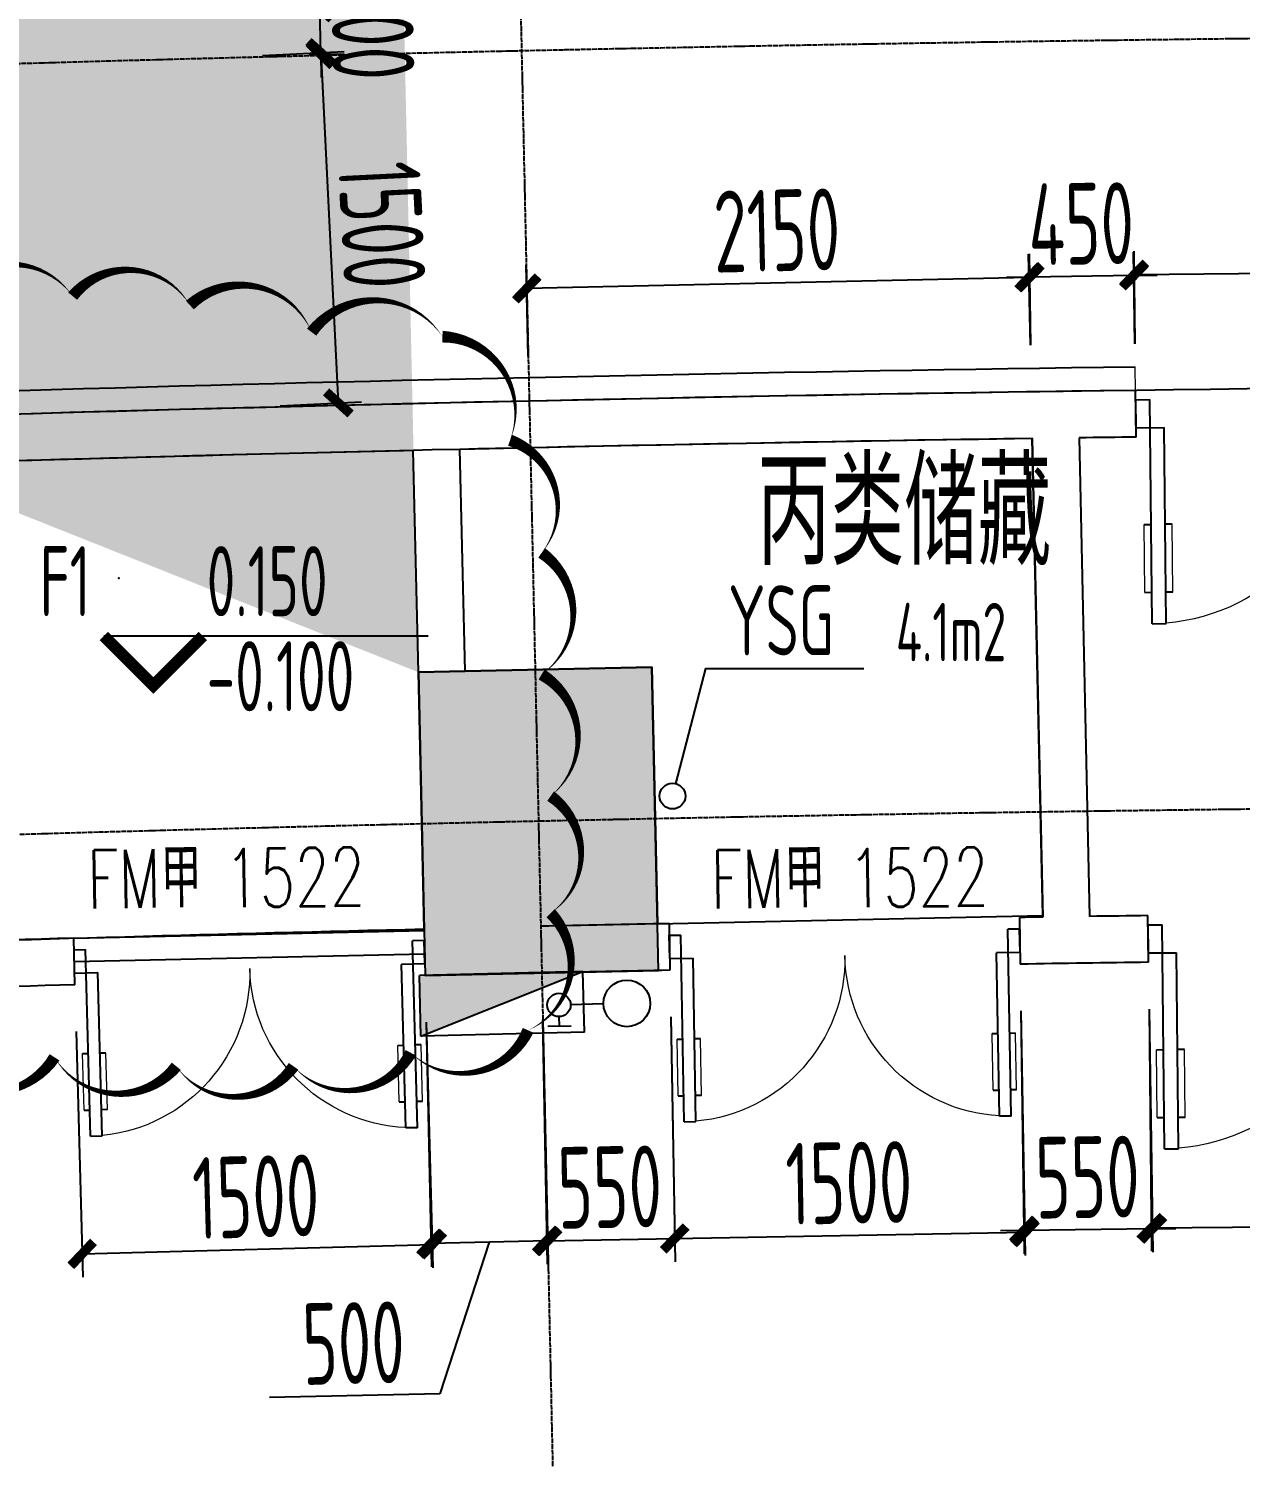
# Model space of a CAD drawing. Header units: millimetres. Extents: x 11639278 to 23698211, y -13072636 to -5537337.
# Drawn here: x 11769947 to 11775135, y -6396176 to -6390056 of the extents above; entities that cross this region are included whole.
import ezdxf
from ezdxf.enums import TextEntityAlignment as Align

# ---------------------------------------------------------------- set-up
doc = ezdxf.new("R2010")
doc.units = ezdxf.units.MM
doc.header["$LTSCALE"] = 10
doc.linetypes.add('A2-RG-AXIS$0$CENTER', pattern=[2, 1.25, -0.25, 0.25, -0.25])
doc.linetypes.add('A2-RG-AXIS$0$DOTE', pattern=[2.42, 2, -0.2, 0.02, -0.2])
for name, color, linetype in [('A2-RB-F1$0$A-DIMS-100', 1, 'Continuous'), ('A2-RD-F1（少）$0$an-door', 2, 'Continuous'), ('A2-RG-AXIS$0$A-GRID', 1, 'A2-RG-AXIS$0$CENTER'), ('A2-RI-F1$0$0P-FE-FH-P', 41, 'A2-RI-F1$0$YJdef_FE-FH_LINE_F'), ('A2-RI-F1$0$0P-FE-FH-V', 141, 'Continuous'), ('A2-RI-F1$0$0P-FE-HY', 141, 'Continuous'), ('A2-RI-F1$0$A-DOOR', 32, 'Continuous'), ('A2-RI-F1$0$A-ROOF-DRAN', 175, 'Continuous'), ('A2-RI-F1$0$A-STRS', 50, 'Continuous'), ('A2-RI-F1$0$A-SYMB', 4, 'Continuous'), ('A2-RI-F1$0$A-SYMB-AREA', 4, 'Continuous'), ('A2-RI-F1$0$A-SYMB-DOOR', 4, 'Continuous'), ('A2-RI-F1$0$A-SYMB-NAME', 4, 'Continuous'), ('A2-RI-F1$0$A-WALL', 7, 'Continuous'), ('A2-RI-F1$0$an-door', 2, 'Continuous'), ('A2-RI-F1$0$WINDOW_TEXT', 7, 'Continuous'), ('A2-RS-F1$0$A-HATH-GRAY', 8, 'Continuous'), ('A2-RS-F1$0$A-WALL-CONC', 6, 'Continuous')]:
    doc.layers.add(name, color=color, linetype=linetype)
doc.layers.add('A2-RD-F1（少）$0$A-X-AREA', color=6, linetype='Continuous', plot=False)
doc.layers.add('A2-RI-F1$0$A-X-AREA', color=6, linetype='Continuous', plot=False)
doc.layers.add('A2-RD-F1（少）$0$ECADI-PARCEL NAMES', color=2, linetype='Continuous', lineweight=9)
doc.layers.add('A2-RI-F1$0$ECADI-PARCEL NAMES', color=2, linetype='Continuous', lineweight=9)
doc.styles.add('A2-RB-F1$0$XD2008', font='hzs.shx', dxfattribs={"width": 0.7, "bigfont": 'hztxt.shx'})
doc.styles.add('A2-RI-F1$0$ECADI', font='hzs.shx', dxfattribs={"width": 0.7, "bigfont": 'hztxt.shx'})
doc.styles.add('A2-RI-F1$0$ECADI-TXT', font='simplex.shx', dxfattribs={"bigfont": 'hztxt.shx'})
doc.styles.add('A2-RI-F1$0$hz1', font='hzs.shx', dxfattribs={"width": 0.75, "bigfont": 'hztxt.shx'})
doc.styles.add('A2-RI-F1$0$SIMPLEX', font='simplex.shx', dxfattribs={"width": 0.7})
doc.styles.add('A2-RI-F1$0$XD2008', font='hzs.shx', dxfattribs={"width": 0.7, "bigfont": 'hztxt.shx'})
doc.linetypes.add('A2-RI-F1$0$YJdef_FE-FH_LINE_F', pattern='A,4,-0.2,["F",A2-RI-F1$0$hz1,S=0.2,R=0,X=-0.1,Y=-0.1],-0.1', length=4.3)
doc.dimstyles.new('A2-RB-F1$0$XD100$0', dxfattribs={"dimscale": 100, "dimtxt": 3.5, "dimasz": 1, "dimexe": 1, "dimexo": 2, "dimgap": 0.5, "dimtad": 1, "dimdec": 0, "dimdsep": 46, "dimtxsty": 'A2-RB-F1$0$XD2008', "dimblk1": 'A2-RB-F1$0$_ArchTick', "dimblk2": 'A2-RB-F1$0$_ArchTick', "dimsah": 1, "dimcen": 2.5, "dimclrt": 4, "dimaunit": 1, "dimadec": 0, "dimazin": 0, "dimtfac": 1, "dimtdec": 0, "dimtix": 1, "dimtmove": 1, "dimatfit": 3, "dimfxl": 0, "dimtolj": 1, "dimtzin": 0, "dimarcsym": 0})

# ---------------------------------------------------------------- blocks, each defined once
blk = doc.blocks.new('A2-RG-AXIS')
at = {"layer": 'A2-RG-AXIS$0$A-GRID', "linetype": 'A2-RG-AXIS$0$DOTE'}
blk.add_line((11771570.2, -6367957.3), (11772452.4, -6408147.6), dxfattribs=at)
for radius in [313400, 308700, 304100, 300800]:
    blk.add_arc((11778730.7, -6694178.7), radius, 75.589285, 95.407644, dxfattribs=at)
blk = doc.blocks.new('A2-RB-F1$0$_ArchTick')
at = {"color": 0, "linetype": 'ByBlock', "const_width": 0.4}
blk.add_lwpolyline([(-0.5, -0.5), (0.5, 0.5)], dxfattribs=at)
blk = doc.blocks.new('*D1310')
at = {"layer": 'A2-RB-F1$0$A-DIMS-100', "color": 0, "lineweight": -2, "transparency": 16777216}
for p, q in [((11776485.1, -6391387), (11776481, -6390991)), ((11774684.3, -6391405.8), (11774680.2, -6391009.7)), ((11774681.2, -6391109.7), (11776482, -6391091))]:
    blk.add_line(p, q, dxfattribs=at)
at = {"layer": 'Defpoints', "color": 0, "transparency": 16777216}
for p in [(11776482, -6391091), (11774686.4, -6391605.7), (11776487.2, -6391587)]:
    blk.add_point(p, dxfattribs=at)
at = {"layer": 'A2-RB-F1$0$A-DIMS-100', "color": 0, "lineweight": -2, "transparency": 16777216, "xscale": 100, "yscale": 100, "zscale": 100}
for p, rotation in [((11774681.2, -6391109.7), 180.5953021394373), ((11776482, -6391091), 0.595302139437285)]:
    blk.add_blockref('A2-RB-F1$0$_ArchTick', p, dxfattribs=dict(at, rotation=rotation))
at = {"layer": 'A2-RB-F1$0$A-DIMS-100', "color": 4, "transparency": 16777216, "insert": (11775579.3, -6390875.4), "char_height": 350, "attachment_point": 5, "rotation": 0.5953, "style": 'A2-RB-F1$0$XD2008'}
blk.add_mtext('\\A1;1800', dxfattribs=at)
blk = doc.blocks.new('*D1311')
at = {"layer": 'A2-RB-F1$0$A-DIMS-100', "color": 0, "lineweight": -2, "transparency": 16777216}
for p, q in [((11774238.4, -6391412.4), (11774232.6, -6391020.4)), ((11774683.4, -6391405.8), (11774677.6, -6391013.8)), ((11774234.1, -6391120.4), (11774134.1, -6391121.8)), ((11774679.1, -6391113.8), (11774234.1, -6391120.4)), ((11774679.1, -6391113.8), (11774779.1, -6391112.3))]:
    blk.add_line(p, q, dxfattribs=at)
at = {"layer": 'Defpoints', "color": 0, "transparency": 16777216}
for p in [(11774234.1, -6391120.4), (11774686.4, -6391605.7), (11774241.4, -6391612.4)]:
    blk.add_point(p, dxfattribs=at)
at = {"layer": 'A2-RB-F1$0$A-DIMS-100', "color": 0, "lineweight": -2, "transparency": 16777216, "xscale": 100, "yscale": 100, "zscale": 100}
for p, rotation in [((11774234.1, -6391120.4), 0.8500645007614872), ((11774679.1, -6391113.8), 180.8500645007615)]:
    blk.add_blockref('A2-RB-F1$0$_ArchTick', p, dxfattribs=dict(at, rotation=rotation))
at = {"layer": 'A2-RB-F1$0$A-DIMS-100', "color": 4, "transparency": 16777216, "insert": (11774453.2, -6390892.1), "char_height": 350, "attachment_point": 5, "rotation": 0.85006, "style": 'A2-RB-F1$0$XD2008'}
blk.add_mtext('\\A1;450', dxfattribs=at)
blk = doc.blocks.new('*D1313')
at = {"layer": 'A2-RB-F1$0$A-DIMS-100', "color": 0, "lineweight": -2, "transparency": 16777216}
for p, q in [((11774237, -6391412.1), (11774228.4, -6391022)), ((11772086.1, -6391459.3), (11772077.5, -6391069.3)), ((11774230.6, -6391122), (11772079.7, -6391169.2))]:
    blk.add_line(p, q, dxfattribs=at)
at = {"layer": 'Defpoints', "color": 0, "transparency": 16777216}
for p in [(11772079.7, -6391169.2), (11772090.5, -6391659.2), (11774241.4, -6391612)]:
    blk.add_point(p, dxfattribs=at)
at = {"layer": 'A2-RB-F1$0$A-DIMS-100', "color": 0, "lineweight": -2, "transparency": 16777216, "xscale": 100, "yscale": 100, "zscale": 100}
for p, rotation in [((11774230.6, -6391122), 1.257428799213977), ((11772079.7, -6391169.2), 181.257428799214)]:
    blk.add_blockref('A2-RB-F1$0$_ArchTick', p, dxfattribs=dict(at, rotation=rotation))
at = {"layer": 'A2-RB-F1$0$A-DIMS-100', "color": 4, "transparency": 16777216, "insert": (11773150.2, -6390920.7), "char_height": 350, "attachment_point": 5, "rotation": 1.25743, "style": 'A2-RB-F1$0$XD2008'}
blk.add_mtext('\\A1;2150', dxfattribs=at)
blk = doc.blocks.new('*D1314')
at = {"layer": 'A2-RB-F1$0$A-DIMS-100', "color": 0, "lineweight": -2, "transparency": 16777216}
for p, q in [((11776544.2, -6394236.7), (11776554.9, -6395274.5)), ((11774744.3, -6394255.2), (11774755, -6395293)), ((11774754, -6395193), (11776553.9, -6395174.5))]:
    blk.add_line(p, q, dxfattribs=at)
at = {"layer": 'Defpoints', "color": 0, "transparency": 16777216}
for p in [(11774742.3, -6394055.2), (11776542.2, -6394036.7), (11776553.9, -6395174.5)]:
    blk.add_point(p, dxfattribs=at)
at = {"layer": 'A2-RB-F1$0$A-DIMS-100', "color": 0, "lineweight": -2, "transparency": 16777216, "xscale": 100, "yscale": 100, "zscale": 100}
for p, rotation in [((11774754, -6395193), 180.5895755045621), ((11776553.9, -6395174.5), 0.589575504562139)]:
    blk.add_blockref('A2-RB-F1$0$_ArchTick', p, dxfattribs=dict(at, rotation=rotation))
at = {"layer": 'A2-RB-F1$0$A-DIMS-100', "color": 4, "transparency": 16777216, "insert": (11775651.6, -6394958.8), "char_height": 350, "attachment_point": 5, "rotation": 0.58958, "style": 'A2-RB-F1$0$XD2008'}
blk.add_mtext('\\A1;1800', dxfattribs=at)
blk = doc.blocks.new('*D1315')
at = {"layer": 'A2-RB-F1$0$A-DIMS-100', "color": 0, "lineweight": -2, "transparency": 16777216}
for p, q in [((11774195.1, -6394263), (11774209.9, -6395304.1)), ((11774745.1, -6394255.2), (11774759.9, -6395296.3)), ((11774208.5, -6395204.1), (11774108.5, -6395205.6)), ((11774758.5, -6395196.3), (11774208.5, -6395204.1)), ((11774758.5, -6395196.3), (11774858.5, -6395194.9))]:
    blk.add_line(p, q, dxfattribs=at)
at = {"layer": 'Defpoints', "color": 0, "transparency": 16777216}
for p in [(11774742.3, -6394055.2), (11774192.3, -6394063), (11774208.5, -6395204.1)]:
    blk.add_point(p, dxfattribs=at)
at = {"layer": 'A2-RB-F1$0$A-DIMS-100', "color": 0, "lineweight": -2, "transparency": 16777216, "xscale": 100, "yscale": 100, "zscale": 100}
for p, rotation in [((11774208.5, -6395204.1), 0.8138750177202999), ((11774758.5, -6395196.3), 180.8138750177203)]:
    blk.add_blockref('A2-RB-F1$0$_ArchTick', p, dxfattribs=dict(at, rotation=rotation))
at = {"layer": 'A2-RB-F1$0$A-DIMS-100', "color": 4, "transparency": 16777216, "insert": (11774480.3, -6394975.2), "char_height": 350, "attachment_point": 5, "rotation": 0.81388, "style": 'A2-RB-F1$0$XD2008'}
blk.add_mtext('\\A1;550', dxfattribs=at)
blk = doc.blocks.new('*D1317')
at = {"layer": 'A2-RB-F1$0$A-DIMS-100', "color": 0, "lineweight": -2, "transparency": 16777216}
for p, q in [((11772147.7, -6394301), (11772166.5, -6395347.6)), ((11772696.1, -6394291.1), (11772715, -6395337.8)), ((11772164.7, -6395247.6), (11772713.2, -6395237.8))]:
    blk.add_line(p, q, dxfattribs=at)
at = {"layer": 'Defpoints', "color": 0, "transparency": 16777216}
for p in [(11772144.1, -6394101), (11772692.5, -6394091.1), (11772713.2, -6395237.8)]:
    blk.add_point(p, dxfattribs=at)
at = {"layer": 'A2-RB-F1$0$A-DIMS-100', "color": 0, "lineweight": -2, "transparency": 16777216, "xscale": 100, "yscale": 100, "zscale": 100}
for p, rotation in [((11772164.7, -6395247.6), 181.0296249266476), ((11772713.2, -6395237.8), 1.029624926647534)]:
    blk.add_blockref('A2-RB-F1$0$_ArchTick', p, dxfattribs=dict(at, rotation=rotation))
at = {"layer": 'A2-RB-F1$0$A-DIMS-100', "color": 4, "transparency": 16777216, "insert": (11772434.9, -6395017.7), "char_height": 350, "attachment_point": 5, "rotation": 1.02962, "style": 'A2-RB-F1$0$XD2008'}
blk.add_mtext('\\A1;550', dxfattribs=at)
blk = doc.blocks.new('*D1151')
at = {"layer": 'A2-RB-F1$0$A-DIMS-100', "color": 0, "lineweight": -2, "transparency": 16777216}
for p, q in [((11770947.7, -6390171.4), (11771297.2, -6390153.8)), ((11771197.3, -6390158.8), (11771272.9, -6391659.4)), ((11771023.2, -6391672), (11771372.8, -6391654.4))]:
    blk.add_line(p, q, dxfattribs=at)
at = {"layer": 'Defpoints', "color": 0, "transparency": 16777216}
for p in [(11770747.9, -6390181.4), (11771272.9, -6391659.4), (11770823.5, -6391682.1)]:
    blk.add_point(p, dxfattribs=at)
at = {"layer": 'A2-RB-F1$0$A-DIMS-100', "color": 0, "lineweight": -2, "transparency": 16777216, "xscale": 100, "yscale": 100, "zscale": 100}
for p, rotation in [((11771197.3, -6390158.8), 92.88266778334737), ((11771272.9, -6391659.4), 272.8826677833473)]:
    blk.add_blockref('A2-RB-F1$0$_ArchTick', p, dxfattribs=dict(at, rotation=rotation))
at = {"layer": 'A2-RB-F1$0$A-DIMS-100', "color": 4, "transparency": 16777216, "insert": (11771459.8, -6390897.8), "char_height": 350, "attachment_point": 5, "rotation": 272.88267, "style": 'A2-RB-F1$0$XD2008'}
blk.add_mtext('\\A1;1500', dxfattribs=at)
blk = doc.blocks.new('*D1157')
at = {"layer": 'A2-RB-F1$0$A-DIMS-100', "color": 0, "lineweight": -2, "transparency": 16777216}
for p, q in [((11771193.5, -6389966.4), (11771191.4, -6389866.4)), ((11771143.6, -6389967.4), (11771293.4, -6389964.4)), ((11771197.5, -6390166.4), (11771193.5, -6389966.4)), ((11771147.6, -6390167.4), (11771297.5, -6390164.3)), ((11771197.5, -6390166.4), (11771199.5, -6390266.3))]:
    blk.add_line(p, q, dxfattribs=at)
at = {"layer": 'Defpoints', "color": 0, "transparency": 16777216}
for p in [(11770943.7, -6389971.4), (11771193.5, -6389966.4), (11770947.7, -6390171.4)]:
    blk.add_point(p, dxfattribs=at)
at = {"layer": 'A2-RB-F1$0$A-DIMS-100', "color": 0, "lineweight": -2, "transparency": 16777216, "xscale": 100, "yscale": 100, "zscale": 100}
for p, rotation in [((11771193.5, -6389966.4), 271.1532190050729), ((11771197.5, -6390166.4), 91.15321900507293)]:
    blk.add_blockref('A2-RB-F1$0$_ArchTick', p, dxfattribs=dict(at, rotation=rotation))
at = {"layer": 'A2-RB-F1$0$A-DIMS-100', "color": 4, "transparency": 16777216, "insert": (11771420.4, -6390061.9), "char_height": 350, "attachment_point": 5, "rotation": 271.15322, "style": 'A2-RB-F1$0$XD2008'}
blk.add_mtext('\\A1;200', dxfattribs=at)
blk = doc.blocks.new('*D807')
at = {"layer": 'A2-RB-F1$0$A-DIMS-100', "color": 0, "lineweight": -2, "transparency": 16777216}
for p, q in [((11772696, -6394289.4), (11772714.5, -6395337.9)), ((11774195.8, -6394263), (11774214.3, -6395311.4)), ((11772712.8, -6395237.9), (11774212.5, -6395211.4))]:
    blk.add_line(p, q, dxfattribs=at)
at = {"layer": 'Defpoints', "color": 0, "transparency": 16777216}
for p in [(11772692.5, -6394089.5), (11774192.3, -6394063), (11774212.5, -6395211.4)]:
    blk.add_point(p, dxfattribs=at)
at = {"layer": 'A2-RB-F1$0$A-DIMS-100', "color": 0, "lineweight": -2, "transparency": 16777216, "xscale": 100, "yscale": 100, "zscale": 100}
for p, rotation in [((11774212.5, -6395211.4), 1.009541685991504), ((11772712.8, -6395237.9), 181.0095416859915)]:
    blk.add_blockref('A2-RB-F1$0$_ArchTick', p, dxfattribs=dict(at, rotation=rotation))
at = {"layer": 'A2-RB-F1$0$A-DIMS-100', "color": 4, "transparency": 16777216, "insert": (11773458.7, -6394999.7), "char_height": 350, "attachment_point": 5, "rotation": 1.00954, "style": 'A2-RB-F1$0$XD2008'}
blk.add_mtext('\\A1;1500', dxfattribs=at)
blk = doc.blocks.new('*D808')
at = {"layer": 'A2-RB-F1$0$A-DIMS-100', "color": 0, "lineweight": -2, "transparency": 16777216}
for p, q in [((11770150.1, -6394351.5), (11770178.6, -6395403.9)), ((11771649.6, -6394310.9), (11771678.1, -6395363.3)), ((11770175.9, -6395304), (11771675.4, -6395263.4))]:
    blk.add_line(p, q, dxfattribs=at)
at = {"layer": 'Defpoints', "color": 0, "transparency": 16777216}
for p in [(11771644.2, -6394111), (11770144.7, -6394151.6), (11771675.4, -6395263.4)]:
    blk.add_point(p, dxfattribs=at)
at = {"layer": 'A2-RB-F1$0$A-DIMS-100', "color": 0, "lineweight": -2, "transparency": 16777216, "xscale": 100, "yscale": 100, "zscale": 100}
for p, rotation in [((11771675.4, -6395263.4), 1.55095301195701), ((11770175.9, -6395304), 181.550953011957)]:
    blk.add_blockref('A2-RB-F1$0$_ArchTick', p, dxfattribs=dict(at, rotation=rotation))
at = {"layer": 'A2-RB-F1$0$A-DIMS-100', "color": 4, "transparency": 16777216, "insert": (11770919.5, -6395058.8), "char_height": 350, "attachment_point": 5, "rotation": 1.55095, "style": 'A2-RB-F1$0$XD2008'}
blk.add_mtext('\\A1;1500', dxfattribs=at)
blk = doc.blocks.new('*D809')
at = {"layer": 'A2-RB-F1$0$A-DIMS-100', "color": 0, "lineweight": -2, "transparency": 16777216}
for p, q in [((11772148.5, -6394301.3), (11772171.4, -6395348.6)), ((11771648.6, -6394312.3), (11771671.6, -6395359.6)), ((11772169.3, -6395248.6), (11771669.4, -6395259.6)), ((11771919.3, -6395254.1), (11771707.5, -6395902.9)), ((11771707.5, -6395902.9), (11770977.7, -6395918.9))]:
    blk.add_line(p, q, dxfattribs=at)
at = {"layer": 'Defpoints', "color": 0, "transparency": 16777216}
for p in [(11771644.2, -6394112.4), (11772144.1, -6394101.4), (11771669.4, -6395259.6)]:
    blk.add_point(p, dxfattribs=at)
at = {"layer": 'A2-RB-F1$0$A-DIMS-100', "color": 0, "lineweight": -2, "transparency": 16777216, "xscale": 100, "yscale": 100, "zscale": 100}
for p, rotation in [((11771669.4, -6395259.6), 181.257428799225), ((11772169.3, -6395248.6), 1.257428799225009)]:
    blk.add_blockref('A2-RB-F1$0$_ArchTick', p, dxfattribs=dict(at, rotation=rotation))
at = {"layer": 'A2-RB-F1$0$A-DIMS-100', "color": 4, "transparency": 16777216, "insert": (11771337.6, -6395686), "char_height": 350, "attachment_point": 5, "rotation": 1.25743, "style": 'A2-RB-F1$0$XD2008'}
blk.add_mtext('\\A1;500', dxfattribs=at)
blk = doc.blocks.new('A2-RS-F1')
at = {"layer": 'A2-RS-F1$0$A-HATH-GRAY', "ltscale": 3}
h = blk.add_hatch(color=256, dxfattribs=at)
h.paths.add_polyline_path([(11790490.7, -6377046.5), (11789491.3, -6377010.6), (11789445.2, -6378310.2), (11790444.5, -6378345.7)], flags=16)
h.paths.add_polyline_path([(11794711.1, -6377235.6), (11794112.3, -6377197.1), (11794061, -6377995.6), (11794659.8, -6378034.1)], flags=0)
h.paths.add_polyline_path([(11794483.3, -6380778.7), (11793884.5, -6380740.2), (11793833.2, -6381538.6), (11794432, -6381577.1)], flags=0)
h.paths.add_polyline_path([(11793886.5, -6390060.6), (11793287.7, -6390022.1), (11793236.4, -6390820.5), (11793835.2, -6390859)], flags=0)
h.paths.add_polyline_path([(11793658.7, -6393603.7), (11793059.9, -6393565.2), (11793008.6, -6394363.6), (11793607.4, -6394402.1)], flags=0)
h.paths.add_polyline_path([(11789926.5, -6392936.5), (11788927.1, -6392900.6), (11788881, -6394200.2), (11789880.4, -6394235.7)], flags=16)
h.paths.add_polyline_path([(11781272, -6392739.2), (11780272, -6392732.1), (11780263.2, -6394032.4), (11781263.2, -6394039.2)], flags=16)
h.paths.add_polyline_path([(11772615.4, -6392790.7), (11771615.7, -6392812.3), (11771644.2, -6394112.4), (11772644, -6394090.4)], flags=16)
h.paths.add_polyline_path([(11771835.6, -6400549.4, 1), (11772735.6, -6400549.4, 1)])
h.paths.add_polyline_path([(11789601.8, -6400663.7, 1), (11788701.8, -6400663.7, 1)], flags=0)
h.paths.add_polyline_path([(11797125.5, -6401083.9, 1), (11798025.5, -6401083.9, 1)], flags=0)
h.paths.add_polyline_path([(11772266.5, -6376894.6), (11771266.7, -6376916.1), (11771295.3, -6378216.2), (11772295, -6378194.3)], flags=16)
h.paths.add_polyline_path([(11781379.7, -6376839.6), (11780379.7, -6376832.4), (11780370.9, -6378132.8), (11781370.9, -6378139.6)], flags=16)
h.paths.add_polyline_path([(11752826.5, -6385566), (11752029, -6385629.4), (11752187.6, -6387623.1), (11752985.1, -6387559.7)], flags=17)
h.paths.add_polyline_path([(11757362.8, -6385212.9), (11756565.3, -6385276.3), (11756723.9, -6387270.1), (11757521.2, -6387204.8)], flags=17)
h.paths.add_polyline_path([(11762965.1, -6393140.9), (11763031, -6394439.6), (11764029.7, -6394388.9), (11763963.9, -6393090.2)])
h.paths.add_polyline_path([(11793008.6, -6394363.6), (11793607.4, -6394402.1), (11793658.7, -6393603.7), (11793059.9, -6393565.2)], flags=17)
h.paths.add_polyline_path([(11793236.4, -6390820.5), (11793835.2, -6390859), (11793886.5, -6390060.6), (11793287.7, -6390022.1)], flags=17)
h.paths.add_polyline_path([(11793833.2, -6381538.6), (11794432, -6381577.1), (11794483.3, -6380778.7), (11793884.5, -6380740.2)], flags=17)
h.paths.add_polyline_path([(11794061, -6377995.6), (11794659.8, -6378034.1), (11794711.1, -6377235.6), (11794112.3, -6377197.1)], flags=17)
h.paths.add_polyline_path([(11762159.9, -6377261.3), (11762225.8, -6378560), (11763224.5, -6378509.3), (11763158.6, -6377210.6)], flags=17)
edge = h.paths.add_edge_path(flags=16)
edge.add_arc((11772285.6, -6400549.4), 450, 0, 360)
edge = h.paths.add_edge_path(flags=16)
edge.add_arc((11789151.8, -6400663.7), 450, 0, 360)
edge = h.paths.add_edge_path()
edge.add_arc((11763857, -6400855.6), 450, 0, 360)
edge = h.paths.add_edge_path(flags=17)
edge.add_arc((11797575.5, -6401083.9), 450, 0, 360)
edge = h.paths.add_edge_path()
edge.add_arc((11755440.6, -6401403.6), 450, 0, 360)
h.paths.add_polyline_path([(11756756.1, -6377586.7), (11756914.7, -6379580.4), (11756117.2, -6379643.9), (11755958.6, -6377650.1)], flags=17)
h.paths.add_polyline_path([(11757322.6, -6394796.6), (11758120, -6394731.3), (11758001.2, -6393237.8), (11757203.7, -6393301.3)])
h.paths.add_polyline_path([(11752786.3, -6395149.5), (11753583.8, -6395086), (11753449, -6393391.4), (11752651.5, -6393454.8)])
h.paths.add_polyline_path([(11751581, -6379997.1), (11752378.4, -6379933.7), (11752219.8, -6377940), (11751422.4, -6378003.4)])
edge = h.paths.add_edge_path()
edge.add_line((11771615.7, -6392812.7), (11771644.2, -6394112.4))
edge.add_line((11771644.2, -6394112.4), (11772644, -6394090.4))
edge.add_line((11772644, -6394090.4), (11772615.4, -6392790.7))
edge.add_line((11772615.4, -6392790.7), (11771615.7, -6392812.3))
edge.add_line((11780272, -6392732.4), (11780263.2, -6394032.4))
edge.add_line((11780263.2, -6394032.4), (11781263.2, -6394039.2))
edge.add_line((11781263.2, -6394039.2), (11781272, -6392739.2))
edge.add_line((11781272, -6392739.2), (11780272, -6392732.1))
edge.add_line((11788927.1, -6392901), (11788881, -6394200.2))
edge.add_line((11788881, -6394200.2), (11789880.4, -6394235.7))
edge.add_line((11789880.4, -6394235.7), (11789926.5, -6392936.5))
edge.add_line((11789926.5, -6392936.5), (11788927.1, -6392900.6))
edge.add_line((11789491.3, -6377011), (11789445.2, -6378310.2))
edge.add_line((11789445.2, -6378310.2), (11790444.5, -6378345.7))
edge.add_line((11790444.5, -6378345.7), (11790490.7, -6377046.5))
edge.add_line((11790490.7, -6377046.5), (11789491.3, -6377010.6))
edge.add_line((11780379.7, -6376832.8), (11780370.9, -6378132.8))
edge.add_line((11780370.9, -6378132.8), (11781370.9, -6378139.6))
edge.add_line((11781370.9, -6378139.6), (11781379.7, -6376839.6))
edge.add_line((11781379.7, -6376839.6), (11780379.7, -6376832.4))
edge.add_line((11771266.7, -6376916.5), (11771295.3, -6378216.2))
edge.add_line((11771295.3, -6378216.2), (11772295, -6378194.3))
edge.add_line((11772295, -6378194.3), (11772266.5, -6376894.6))
edge.add_line((11772266.5, -6376894.6), (11771266.7, -6376916.1))
edge.add_line((11756723.9, -6387270.1), (11757521.2, -6387204.8))
edge.add_line((11756565.3, -6385276.3), (11757362.8, -6385212.9))
edge.add_line((11756565.3, -6385276.3), (11756723.9, -6387270.1))
edge.add_line((11752187.6, -6387623.1), (11752985.1, -6387559.7))
edge.add_line((11752029, -6385629.4), (11752826.5, -6385566))
edge.add_line((11752029, -6385629.4), (11752187.6, -6387623.2))
edge.add_line((11752826.5, -6385566), (11752985.1, -6387559.7))
edge.add_line((11757362.2, -6385205.2), (11757521.2, -6387204.8))
edge = h.paths.add_edge_path()
edge.add_arc((11847549.5, -6408655.2), 450, 0, 360)
h.paths.add_polyline_path([(11818747.1, -6372607.5), (11817357.2, -6372439.1), (11817138.8, -6374225.8), (11818528.7, -6374394.2)])
h.paths.add_polyline_path([(11827964.2, -6373889.1), (11826579.8, -6373680.9), (11826310.1, -6375460.6), (11827694.6, -6375668.8)])
h.paths.add_polyline_path([(11837140.7, -6375434.8), (11835762.8, -6375187), (11835442.2, -6376958.2), (11836820.1, -6377206.1)])
h.paths.add_polyline_path([(11814457.2, -6396161.7), (11815846.9, -6396331.6), (11816041, -6394743.5), (11814651.4, -6394573.1)])
h.paths.add_polyline_path([(11851385, -6401917.5), (11850605.4, -6401737.8), (11850371.1, -6402710), (11851150.7, -6402889.7)])
h.paths.add_polyline_path([(11846959.8, -6400859), (11846180.2, -6400679.3), (11845945.9, -6401651.6), (11846725.5, -6401831.3)])
h.paths.add_polyline_path([(11841338.2, -6400630.1), (11839968.3, -6400341.3), (11840298.4, -6398775.8), (11841668.4, -6399064)])
h.paths.add_polyline_path([(11831505.8, -6398704), (11832883.4, -6398953.4), (11833168.4, -6397379), (11831790.9, -6397129.1)])
h.paths.add_polyline_path([(11822999.8, -6397310.5), (11824384, -6397520.2), (11824623.6, -6395938.3), (11823239.5, -6395728)])
h.paths.add_polyline_path([(11806985.1, -6395311.3), (11806188.5, -6395237.1), (11806299.9, -6394042), (11807096.4, -6394116.5)])
h.paths.add_polyline_path([(11800592, -6394828.7), (11801190.8, -6394867.2), (11801242.1, -6394068.8), (11800643.4, -6394030.3)])
h.paths.add_polyline_path([(11793008.6, -6394363.6), (11793607.4, -6394402.1), (11793658.7, -6393603.7), (11793059.9, -6393565.2)], flags=17)
h.paths.add_polyline_path([(11800819.8, -6391285.9), (11801418.6, -6391324.4), (11801469.9, -6390525.9), (11800871.2, -6390487.4)])
h.paths.add_polyline_path([(11793236.4, -6390820.5), (11793835.2, -6390859), (11793886.5, -6390060.6), (11793287.7, -6390022.1)], flags=17)
h.paths.add_polyline_path([(11853037, -6395063.6), (11853271.3, -6394091.4), (11852491.7, -6393911.7), (11852257.4, -6394883.9)])
h.paths.add_polyline_path([(11854911.5, -6387286.2), (11855145.9, -6386314), (11854366.3, -6386134.3), (11854131.9, -6387106.5)])
h.paths.add_polyline_path([(11846269, -6377243.5), (11844898.8, -6376956.1), (11844527.5, -6378717.4), (11845897.7, -6379004.7)])
h.paths.add_polyline_path([(11848611.8, -6394005), (11848846.2, -6393032.8), (11848066.6, -6392853.1), (11847832.2, -6393825.3)])
h.paths.add_polyline_path([(11850486.4, -6386227.4), (11850720.8, -6385255.2), (11849941.2, -6385075.5), (11849706.8, -6386047.7)])
h.paths.add_polyline_path([(11843712.1, -6384523.3), (11844299.2, -6384647.1), (11844423, -6384060), (11843835.9, -6383936.2)])
h.paths.add_polyline_path([(11842061.7, -6392351.2), (11842648.8, -6392475), (11842772.6, -6391887.9), (11842185.5, -6391764.1)])
h.paths.add_polyline_path([(11808357.4, -6373042.4), (11808954.8, -6373098.1), (11809029, -6372301.4), (11808431.6, -6372245.8)])
h.paths.add_polyline_path([(11793833.2, -6381538.6), (11794432, -6381577.1), (11794483.3, -6380778.7), (11793884.5, -6380740.2)], flags=17)
h.paths.add_polyline_path([(11801416.6, -6382004.6), (11802015.3, -6382043.1), (11802066.7, -6381244.7), (11801467.9, -6381206.2)])
h.paths.add_polyline_path([(11801644.4, -6378461.8), (11802243.1, -6378500.3), (11802294.5, -6377701.9), (11801695.7, -6377663.4)])
h.paths.add_polyline_path([(11794061, -6377995.6), (11794659.8, -6378034.1), (11794711.1, -6377235.6), (11794112.3, -6377197.1)], flags=17)
h.paths.add_polyline_path([(11808460.5, -6379479.9), (11807663.9, -6379405.7), (11807775.3, -6378210.6), (11808571.8, -6378285.1)])
edge = h.paths.add_edge_path(flags=16)
edge.add_arc((11772285.6, -6400549.4), 450, 0, 360)
edge = h.paths.add_edge_path(flags=17)
edge.add_arc((11789151.8, -6400663.7), 450, 0, 360)
edge = h.paths.add_edge_path(flags=17)
edge.add_arc((11797575.5, -6401083.9), 450, 0, 360)
edge = h.paths.add_edge_path()
edge.add_arc((11805983.7, -6401745.9), 450, 0, 360)
edge = h.paths.add_edge_path()
edge.add_arc((11814369.4, -6402649), 450, 0, 360)
edge = h.paths.add_edge_path()
edge.add_arc((11822725.7, -6403792.5), 450, 0, 360)
edge = h.paths.add_edge_path()
edge.add_arc((11831045.7, -6405175.5), 450, 0, 360)
edge = h.paths.add_edge_path()
edge.add_arc((11839322.6, -6406796.9), 450, 0, 360)
edge = h.paths.add_edge_path(flags=17)
edge.add_line((11771615.7, -6392812.7), (11771644.2, -6394112.4))
edge.add_line((11771644.2, -6394112.4), (11772644, -6394090.4))
edge.add_line((11772644, -6394090.4), (11772615.4, -6392790.7))
edge.add_line((11772615.4, -6392790.7), (11771615.7, -6392812.3))
edge.add_line((11780272, -6392732.4), (11780263.2, -6394032.4))
edge.add_line((11780263.2, -6394032.4), (11781263.2, -6394039.2))
edge.add_line((11781263.2, -6394039.2), (11781272, -6392739.2))
edge.add_line((11781272, -6392739.2), (11780272, -6392732.1))
edge.add_line((11788927.1, -6392901), (11788881, -6394200.2))
edge.add_line((11788881, -6394200.2), (11789880.4, -6394235.7))
edge.add_line((11789880.4, -6394235.7), (11789926.5, -6392936.5))
edge.add_line((11789926.5, -6392936.5), (11788927.1, -6392900.6))
edge.add_line((11789491.3, -6377011), (11789445.2, -6378310.2))
edge.add_line((11789445.2, -6378310.2), (11790444.5, -6378345.7))
edge.add_line((11790444.5, -6378345.7), (11790490.7, -6377046.5))
edge.add_line((11790490.7, -6377046.5), (11789491.3, -6377010.6))
edge.add_line((11780379.7, -6376832.8), (11780370.9, -6378132.8))
edge.add_line((11780370.9, -6378132.8), (11781370.9, -6378139.6))
edge.add_line((11781370.9, -6378139.6), (11781379.7, -6376839.6))
edge.add_line((11781379.7, -6376839.6), (11780379.7, -6376832.4))
edge.add_line((11771266.7, -6376916.5), (11771295.3, -6378216.2))
edge.add_line((11771295.3, -6378216.2), (11772295, -6378194.3))
edge.add_line((11772295, -6378194.3), (11772266.5, -6376894.6))
edge.add_line((11772266.5, -6376894.6), (11771266.7, -6376916.1))
edge = h.paths.add_edge_path()
edge.add_arc((11780719.5, -6400485.4), 450, 0, 360)
at = {"layer": 'A2-RS-F1$0$A-WALL-CONC', "ltscale": 3}
blk.add_lwpolyline([(11771615.7, -6392812.7), (11771644.2, -6394112.4), (11772644, -6394090.4), (11772615.4, -6392790.7), (11771615.7, -6392812.3)], dxfattribs=at)
blk = doc.blocks.new('A2-RI-F1$0$ECADI-TAG-HGHT（国标）')
at = {"color": 1}
blk.add_line((-2.121, 2.121), (11.768, 2.121), dxfattribs=at)
at = {"color": 1, "const_width": 0.5}
blk.add_lwpolyline([(-2.121, 2.121), (0, 0), (2.121, 2.121)], dxfattribs=at)
at = {"color": 1}
blk.add_point((-1.481, 4.6), dxfattribs=at)
at = {"style": 'A2-RI-F1$0$XD2008', "width": 0.7}
blk.add_attdef('FL', text='', height=3, dxfattribs=at).set_placement((-2.689, 2.967), align=Align.RIGHT)
for tag, p in [('F.F.L.', (2.284, 2.967)), ('T.O.S.', (2.284, -1.104))]:
    blk.add_attdef(tag, p, '', height=3, dxfattribs=at)
blk = doc.blocks.new('A2-RI-F1$0$$DorLib2D$00000011')
for p, q in [((-0.4667, 0.4709), (-0.4667, -0.0625)), ((-0.4667, 0.4709), (-0.4333, 0.4709)), ((-0.4333, 0.4709), (-0.4333, 0.0042)), ((0.4333, 0.4709), (0.4333, 0.0042)), ((0.4667, 0.4709), (0.4333, 0.4709)), ((0.4667, 0.4709), (0.4667, -0.0625)), ((-0.4833, 0.3962), (-0.4667, 0.3962)), ((-0.4167, 0.3962), (-0.4333, 0.3962)), ((0.4167, 0.3962), (0.4333, 0.3962)), ((0.4833, 0.3962), (0.4667, 0.3962)), ((-0.4833, 0.2346), (-0.4667, 0.2346)), ((-0.4167, 0.2346), (-0.4333, 0.2346)), ((0.4167, 0.2346), (0.4333, 0.2346)), ((0.4833, 0.2346), (0.4667, 0.2346)), ((-0.5, 0.0042), (-0.4333, 0.0042)), ((-0.5, 0.0042), (-0.5, -0.0625)), ((0.5, 0.0042), (0.4333, 0.0042)), ((0.5, 0.0042), (0.5, -0.0625)), ((-0.5, -0.0625), (-0.4667, -0.0625)), ((0.5, -0.0625), (0.4667, -0.0625))]:
    blk.add_line(p, q)
at = {"lineweight": 13}
for p, q in [((-0.4833, 0.3962), (-0.4833, 0.2346)), ((-0.4167, 0.3962), (-0.4167, 0.2346)), ((0.4167, 0.3962), (0.4167, 0.2346)), ((0.4833, 0.3962), (0.4833, 0.2346))]:
    blk.add_line(p, q, dxfattribs=at)
for centre, start, end in [((-0.4667, 0.0042), 0, 85.904), ((0.4667, 0.0042), 94.096, 180)]:
    blk.add_arc(centre, 0.4667, start, end, dxfattribs=at)
blk = doc.blocks.new('A2-RI-F1$0$door-doublewing')
at = {"layer": 'A2-RI-F1$0$A-DOOR', "color": 4, "xscale": -0.9999999999999998, "rotation": 180}
blk.add_blockref('A2-RI-F1$0$$DorLib2D$00000011', (0, -0.0291), dxfattribs=at)
at = {"layer": 'A2-RI-F1$0$WINDOW_TEXT', "style": 'A2-RI-F1$0$SIMPLEX', "flags": 9}
blk.add_attdef('A', text='', height=1, dxfattribs=at).set_placement((0, 1.5), align=Align.MIDDLE)
blk = doc.blocks.new('A2-RI-F1$0$ECADI-TAG-DOOR')
blk = doc.blocks.new('A2-RI-F1$0$5erhfh')
at = {"layer": 'A2-RI-F1$0$A-SYMB-AREA', "style": 'A2-RI-F1$0$ECADI', "width": 0.7}
blk.add_attdef('340M2', text='', height=2.5, dxfattribs=at).set_placement((0, 1.25), align=Align.MIDDLE_LEFT)
at = {"layer": 'A2-RI-F1$0$A-SYMB-NAME', "style": 'A2-RI-F1$0$ECADI', "width": 0.7}
blk.add_attdef('CHINESENAME', (-12.292, 3.087), '', height=4.5, dxfattribs=at)
blk = doc.blocks.new('A2-RI-F1$0$ysg')
at = {"layer": 'A2-RI-F1$0$A-ROOF-DRAN'}
blk.add_lwpolyline([(21368.3, -21250), (21497, -20756.8), (22173.1, -20756.8)], dxfattribs=at)
blk.add_circle((21354.4, -21303.2), 55, dxfattribs=at)
ref = blk.add_blockref('A2-RI-F1$0$5erhfh', (22821.4, -21009), dxfattribs=dict(at, xscale=100, yscale=100, zscale=100))
ref.add_attrib('CHINESENAME', 'YSG', (21592.2, -20700.2), dxfattribs={"layer": 'A2-RI-F1$0$A-SYMB-NAME', "height": 300, "style": 'A2-RI-F1$0$ECADI', "width": 0.7})
blk = doc.blocks.new('A2-RI-F1$0$A$C6F954C98')
at = {"extrusion": (0, 0, -1)}
blk.add_hatch(color=256, dxfattribs=at).paths.add_polyline_path([(-260, 700), (0, 0), (0, 700)])
for p, q in [((260, 700), (0, 700)), ((0, 0), (0, 700)), ((260, 700), (0, 0)), ((260, 0), (260, 700)), ((230.7, 155.9, 0), (230.7, 55.9, 0)), ((230.7, 105.9, 0), (190.7, 105.9, 0)), ((260, 0), (0, 0))]:
    blk.add_line(p, q, dxfattribs=at)
blk.add_circle((-140.7, 105.9, 0), 50, dxfattribs=at)
blk = doc.blocks.new('A2-RI-F1')
blk.add_line((11770144.7, -6394151.6), (11770140.3, -6393951.6))
at = {"layer": 'A2-RI-F1$0$0P-FE-FH-P'}
blk.add_line((11772408.3, -6394233.4, 0), (11772267.6, -6394236.8, 0), dxfattribs=at)
at = {"layer": 'A2-RI-F1$0$0P-FE-FH-V'}
blk.add_circle((11772508.3, -6394231.1, 0), 100, dxfattribs=at)
at = {"layer": 'A2-RI-F1$0$A-STRS'}
for p, q in [((11770140.3, -6393951.6), (11771639.9, -6393918.7)), ((11770142.5, -6394051.6), (11771642.1, -6394018.7))]:
    blk.add_line(p, q, dxfattribs=at)
at = {"layer": 'A2-RI-F1$0$A-WALL'}
for p, q in [((11774689, -6391805.7), (11774686.4, -6391605.8)), ((11774244.3, -6391812), (11774289.3, -6393861.6)), ((11774444.3, -6391809.1), (11774489.3, -6393858.7)), ((11771615.7, -6392812.3), (11771593.2, -6391863)), ((11771815.6, -6392807.6), (11771793.2, -6391858.2)), ((11774189.3, -6393863.1), (11774192.3, -6394063)), ((11774189.3, -6393863.1), (11774192.3, -6394063)), ((11774742.3, -6394055.2), (11774739.6, -6393855.2)), ((11772689.6, -6393889.5), (11772692.5, -6394089.5)), ((11772689.6, -6393889.5), (11772692.5, -6394089.5))]:
    blk.add_line(p, q, dxfattribs=at)
for radius, start, end in [(302600, 90.765797, 92.419433), (302400, 90.850065, 91.314568), (302400, 90.765797, 90.812169), (302400, 91.352462, 92.069149), (300350, 90.847284, 90.86636), (300350, 90.761381, 90.80913), (300350, 91.152507, 91.257429), (300350, 91.638958, 92.063458), (300150, 90.761377, 90.866373), (300150, 91.15271, 91.257429), (300150, 91.639213, 92.416282)]:
    blk.add_arc((11778730.7, -6694178.7), radius, start, end, dxfattribs=at)
at = {"layer": 'A2-RI-F1$0$A-X-AREA'}
blk.add_lwpolyline([(11766413.3, -6392029.7), (11766517.1, -6394077.2, -0.004266), (11771639.8, -6393912.4), (11771615.7, -6392812.7), (11772615.4, -6392790.7), (11772639.6, -6393890.5), (11774289.2, -6393854.3), (11774244.3, -6391812, 0.006477), (11766413.3, -6392029.7, 0.011323)], format="xyb", dxfattribs=at)
at = {"layer": 'A2-RI-F1$0$an-door'}
blk.add_arc((11778730.7, -6694178.7), 302700, 90.765797, 92.419433, dxfattribs=at)
at = {"layer": 'A2-RI-F1$0$ECADI-PARCEL NAMES'}
blk.add_line((11774686.4, -6391605.8), (11774685, -6391505.8), dxfattribs=at)
at = {"layer": 'Defpoints', "color": 3}
blk.add_lwpolyline([(11769517.4, -6394481.5, 0, 50, 0.520567), (11770058, -6394462.2, 0, 50, 0.520567), (11770058, -6394462.2, 0, 50, 0.520567), (11770579.4, -6394500.8, 0, 50, 0.520567), (11770579.4, -6394500.8, 0, 50, 0.520567), (11771081.4, -6394500.8, 0, 50, 0.520567), (11771081.4, -6394500.8, 0, 50, 0.520567), (11771583.4, -6394442.9, 0, 50, 0.520567), (11771583.4, -6394442.9, 0, 50, 0.520567), (11772085.5, -6394346.4, 0, 50, 0.520567), (11772085.5, -6394346.4, 0, 50, 0.520567), (11772182, -6393844.8, 0, 50, 0.520567), (11772182, -6393844.8, 0, 50, 0.520567), (11772182, -6393343.3, 0, 50, 0.520567), (11772182, -6393343.3, 0, 50, 0.520567), (11772143.4, -6392822.4, 0, 50, 0.520567), (11772143.4, -6392822.4, 0, 50, 0.520567), (11772143.4, -6392301.5, 0, 50, 0.520567), (11772143.4, -6392301.5, 0, 50, 0.520567), (11772008.2, -6391819.2, 0, 50, 0.520567), (11772008.2, -6391819.2, 0, 50, 0.520567), (11771718.6, -6391375.5, 0, 50, 0.520567), (11771718.6, -6391375.5, 0, 50, 0.520567), (11771158.6, -6391356.2, 0, 50, 0.520567), (11771158.6, -6391356.2, 0, 50, 0.520567), (11770637.3, -6391240.5, 0, 50, 0.520567), (11770637.3, -6391240.5, 0, 50, 0.520567), (11770135.3, -6391201.9, 0, 50, 0.520567), (11770135.3, -6391201.9, 0, 50, 0.520567), (11769613.9, -6391201.9, 0, 50, 0.520567)], format="xyseb", dxfattribs=at)
for name, p in [('A2-RS-F1', (0, 0)), ('A2-RI-F1$0$ysg', (11751349.3, -6372040.3))]:
    blk.add_blockref(name, p)
ref = blk.add_blockref('A2-RI-F1$0$5erhfh', (11774774.8, -6392704.5), dxfattribs=dict(xscale=100, yscale=100, zscale=100))
ref.add_attrib('340M2', '4.1m2', (11773660.2, -6392765.9), dxfattribs={"layer": 'A2-RI-F1$0$A-SYMB-AREA', "height": 250, "style": 'A2-RI-F1$0$ECADI', "width": 0.7})
ref.add_attrib('CHINESENAME', '丙类储藏', (11773065.5, -6392353.5), dxfattribs={"layer": 'A2-RI-F1$0$A-SYMB-NAME', "height": 450, "style": 'A2-RI-F1$0$ECADI', "width": 0.7})
at = {"layer": 'A2-RI-F1$0$0P-FE-HY', "xscale": -1, "rotation": 91.36694497660119}
blk.add_blockref('A2-RI-F1$0$A$C6F954C98', (11772320.1, -6394094.8), dxfattribs=at)
at = {"layer": 'A2-RI-F1$0$A-DOOR'}
for p, xscale, yscale, zscale, rotation in [((11775587.7, -6391696.4), 1799.999999998143, 1799.999999998143, 1799.999999998143, 0.5953021616893087), ((11773440.9, -6393976.3), 1499.999999998877, 1499.999999998877, 1499.999999998877, 1.00948765494618), ((11775640.9, -6393945.9), 1799.999999998143, 1799.999999998143, 1799.999999998143, 0.5953021617109577), ((11770892.2, -6394032), 1499.999999998879, 1499.999999998879, 1499.999999998879, 1.496364032448713)]:
    blk.add_blockref('A2-RI-F1$0$door-doublewing', p, dxfattribs=dict(at, xscale=xscale, yscale=yscale, zscale=zscale, rotation=rotation))
at = {"layer": 'A2-RI-F1$0$A-SYMB', "xscale": 99.99999999989086, "yscale": 99.99999999989086, "zscale": 99.99999999989086}
blk.add_blockref('A2-RI-F1$0$ECADI-TAG-HGHT（国标）', (11770481, -6392869.5), dxfattribs=at).add_auto_attribs({'F.F.L.': '0.150', 'T.O.S.': '-0.100', 'FL': 'F1'})
at = {"layer": 'A2-RI-F1$0$A-SYMB-DOOR'}
ref = blk.add_blockref('A2-RI-F1$0$ECADI-TAG-DOOR', (11770930.7, -6394542.8), dxfattribs=dict(at, xscale=99.99999999970466, yscale=99.99999999970466, zscale=99.99999999970466, rotation=0.8772639331803547))
ref.add_attrib('门窗主编号1', 'FM甲', dxfattribs={"height": 250, "rotation": 0.87726, "style": 'A2-RI-F1$0$ECADI-TXT', "width": 0.7}).set_placement((11770689.6, -6393818), align=Align.RIGHT)
ref.add_attrib('门窗主编号2', '1522', (11770788.6, -6393820.7, 333.3), dxfattribs={"height": 250, "rotation": 0.87726, "style": 'A2-RI-F1$0$ECADI-TXT', "width": 0.7})
ref = blk.add_blockref('A2-RI-F1$0$ECADI-TAG-DOOR', (11773600.7, -6394542.8), dxfattribs=dict(at, xscale=99.99999999970466, yscale=99.99999999970466, zscale=99.99999999970466, rotation=0.8772639331803547))
ref.add_attrib('门窗主编号1', 'FM甲', dxfattribs={"height": 250, "rotation": 0.87726, "style": 'A2-RI-F1$0$ECADI-TXT', "width": 0.7}).set_placement((11773359.6, -6393818), align=Align.RIGHT)
ref.add_attrib('门窗主编号2', '1522', (11773458.6, -6393820.7, 333.3), dxfattribs={"height": 250, "rotation": 0.87726, "style": 'A2-RI-F1$0$ECADI-TXT', "width": 0.7})
blk = doc.blocks.new('A2-RD-F1（少）')
at = {"layer": 'A2-RD-F1（少）$0$A-X-AREA'}
blk.add_lwpolyline([(11759454.3, -6378717.1, -0.016899), (11780770.9, -6378135.9), (11780679.8, -6391585, 0.016665), (11760521, -6392127.1), (11759454.3, -6378717.1)], format="xyb", dxfattribs=at)
at = {"layer": 'A2-RD-F1（少）$0$an-door'}
blk.add_arc((11778730.7, -6694178.7), 302700, 90.765797, 92.419433, dxfattribs=at)
at = {"layer": 'A2-RD-F1（少）$0$ECADI-PARCEL NAMES'}
blk.add_line((11774686.4, -6391605.7), (11774685, -6391505.8), dxfattribs=at)
blk = doc.blocks.new('A2-RB-F1')
at = {"layer": 'A2-RB-F1$0$A-DIMS-100'}
for p1, p2, distance, picture, middle in [((11770947.7, -6390171.4), (11770943.7, -6389971.4), -249.9, '*D1157', (11771420.4, -6390061.9)), ((11774742.3, -6394055.2), (11774192.3, -6394063), 1141.2, '*D1315', (11774480.3, -6394975.2)), ((11774742.3, -6394055.2), (11776542.2, -6394036.7), -1137.9, '*D1314', (11775651.6, -6394958.8)), ((11770144.7, -6394151.6), (11771644.2, -6394111), -1152.8, '*D808', (11770919.5, -6395058.8)), ((11772692.5, -6394089.5), (11774192.3, -6394063), -1148.6, '*D807', (11773458.7, -6394999.7))]:
    dim = blk.add_aligned_dim(p1=p1, p2=p2, distance=distance, dimstyle='A2-RB-F1$0$XD100$0', dxfattribs=at)
    dim.commit()
    dim.dimension.update_dxf_attribs({"geometry": picture, "text_midpoint": middle})
for p1, p2, distance, text, picture, middle in [((11770747.9, -6390181.4), (11770823.5, -6391682.1), 450, '1500', '*D1151', (11771459.8, -6390897.8)), ((11774241.4, -6391612), (11772090.5, -6391659.2), -490.1, '2150', '*D1313', (11773150.2, -6390920.7)), ((11774686.4, -6391605.7), (11774241.4, -6391612.4), -492, '450', '*D1311', (11774453.2, -6390892.1)), ((11774686.4, -6391605.7), (11776487.2, -6391587), 496.1, '1800', '*D1310', (11775579.3, -6390875.4))]:
    dim = blk.add_aligned_dim(p1=p1, p2=p2, distance=distance, text=text, dimstyle='A2-RB-F1$0$XD100$0', dxfattribs=at)
    dim.commit()
    dim.dimension.update_dxf_attribs({"geometry": picture, "text_midpoint": middle})
dim = blk.add_linear_dim(base=(11771669.4, -6395259.6), p1=(11772144.1, -6394101.4), p2=(11771644.2, -6394112.4), angle=181.25743, dimstyle='A2-RB-F1$0$XD100$0', dxfattribs=at)
dim.commit()
dim.dimension.update_dxf_attribs({"geometry": '*D809', "text_midpoint": (11771657.5, -6395904), "dimtype": 129})
dim = blk.add_linear_dim(base=(11772713.2, -6395237.8), p1=(11772144.1, -6394101), p2=(11772692.5, -6394091.1), angle=1.02962, text='550', dimstyle='A2-RB-F1$0$XD100$0', dxfattribs=at)
dim.commit()
dim.dimension.update_dxf_attribs({"geometry": '*D1317', "text_midpoint": (11772438.9, -6395242.7), "dimtype": 129})

msp = doc.modelspace()

# ---------------------------------------------------------------- block references
for name in ['A2-RI-F1', 'A2-RB-F1', 'A2-RG-AXIS', 'A2-RD-F1（少）', 'A2-RS-F1']:
    msp.add_blockref(name, (0, 0))

doc.saveas('drawing.dxf')
